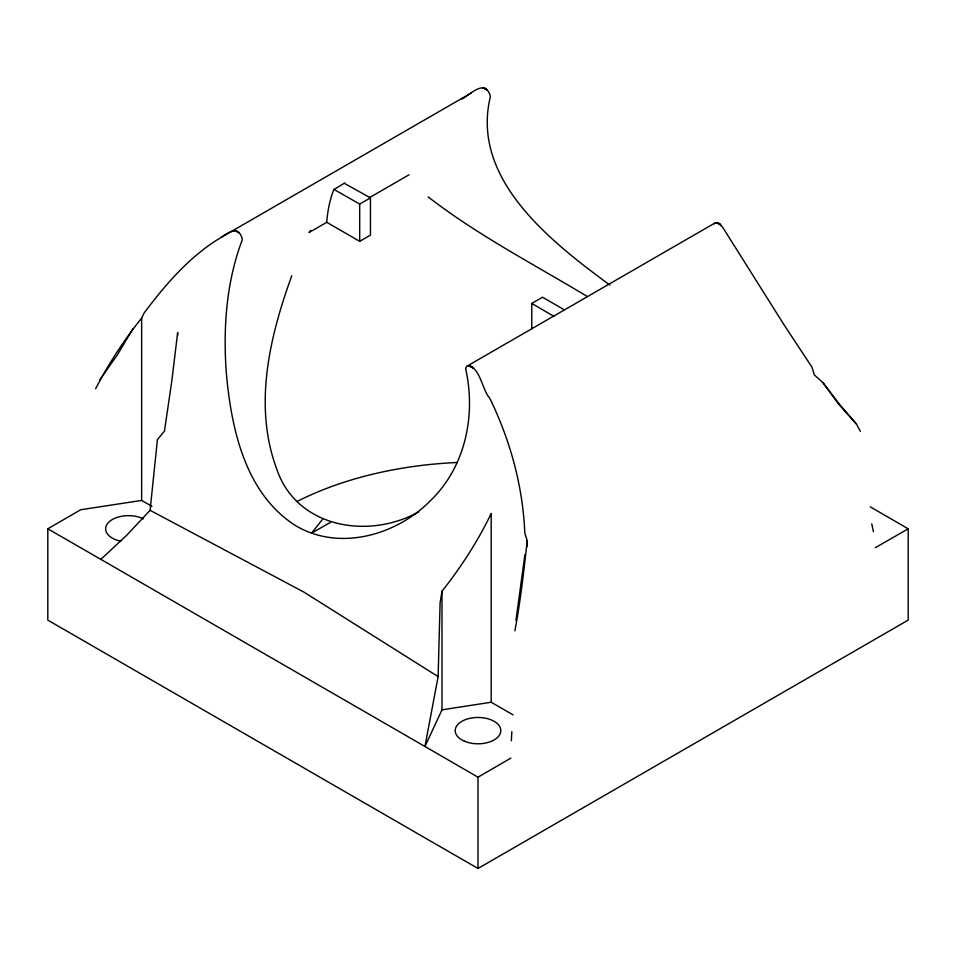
<?xml version="1.0" encoding="UTF-8"?>
<svg xmlns="http://www.w3.org/2000/svg" width="956" height="956" viewBox="0 0 956 956"><rect width="100%" height="100%" fill="white"/><g stroke="black" fill="none" stroke-linecap="round" stroke-linejoin="round"><path stroke-width="1.43" d="M870.295 506.871L908.2 528.823L908.2 620.109L478 868.478L478 777.204L424.942 746.469L438.135 676.621L440.095 602.866L441.983 591.226C461.079 567.171 477.845 541.216 491.181 513.527L491.181 702.23L513.049 714.849M511.364 740.757L511.819 731.675M465.62 368.729A7.588 4.541 63.4 0 1 466.755 366.387C479.279 363.686 482.768 391.685 489.639 397.947C510.169 439.999 522.872 486.09 524.796 532.934A406.742 234.829 60 0 1 527.198 540.738C523.876 570.863 520.518 601.013 514.866 630.817M465.608 368.729C476.219 415.071 465.321 467.412 430.14 500.956C396.501 535.133 339.918 551.361 296.527 526.182C245.274 494.288 231.376 429.172 226.333 373.187C223.023 328.314 226.261 282.008 242.286 239.789A7.588 4.649 62 0 0 241.366 236.275C236.359 223.74 223.477 236.753 216.486 240.243C187.436 258.992 164.552 285.629 144.045 313.114A406.742 234.829 60 0 0 141.643 318.145C124.029 339.989 108.542 363.877 95.612 388.757M478 868.478L47.8 620.109L47.8 528.823L100.858 559.356L126.574 535.372L150.092 510.325L157.417 439.664L164.48 431.013L171.781 381.229L177.661 332.509L177.661 335.484M524.904 554.671L515.941 620.54M344.542 183.456L370.45 197.868L370.45 235.116L359.695 241.33L326.749 222.306L309.027 232.535A182.524 105.375 0 0 1 310.64 230.336M344.698 182.99L333.787 189.658A168.83 97.476 60 0 0 326.749 222.306M291.783 275.71C269.664 336.536 253.209 405.75 276.607 468.667C296.42 528.202 368.932 539.805 418.788 511.83M441.983 591.226L441.983 709.842L424.942 746.469L100.858 559.356M133.087 328.458L117.54 354.592L99.615 380.177M322.686 519.12L311.608 533.137L330.728 522.203M860.388 431.323L856.385 423.974L839.977 404.902L822.913 382.615L814.357 374.955A406.742 234.829 60 0 0 811.955 367.14L783.717 324.311L722.497 226.99L718.326 223.071L714.622 223.286A7.588 4.206 56.9 0 0 714.18 223.871M461.891 99.042C469.48 95.253 483.091 80.017 489.245 93.162A7.588 4.087 58.1 0 1 490.392 96.556C470.209 179.346 551.457 242.011 609.916 285.091M47.8 528.823L80.651 509.763L141.643 500.418L151.932 506.369M478 777.204L510.851 758.132M222.091 236.813L471.081 93.067M369.422 197.677L409.001 174.817M333.895 189.36L359.695 204.07L370.45 197.868M531.775 328.756L531.775 303.422L542.53 297.208L564.422 309.852M467.353 365.957L715.172 222.879M875.349 547.692L908.2 528.823M441.983 709.842L491.181 702.23M485.373 88.573L483.628 87.701L486.269 89.267L482.78 87.522L487.13 90.103M150.092 510.325L303.889 592.087L438.135 676.621M468.87 365.622L473.22 368.06L469.731 365.754L472.372 367.224L470.627 366.076M716.606 222.593L720.955 225.03L717.454 222.736L720.083 224.218L718.326 223.071M587.331 296.551C533.818 264.226 477.773 235.331 428.216 196.936M531.775 303.422L553.894 316.352M235.917 230.719L238.546 232.284L235.045 230.551L239.394 233.133M856.385 423.974L838.46 403.934L822.913 382.615M871.753 523.864L873.426 531.727M527.198 540.738L527.198 546.665M359.695 204.07L359.695 241.33M141.643 318.145L141.643 500.418M120.922 541.263A22.813 13.169 0 0 1 108.709 522.239A22.813 13.169 0 0 1 143.352 518.845M297.005 501.506A273.774 158.063 0 0 1 457.303 462.489M464.449 741.223A22.813 13.169 0 0 0 500.669 732.105A22.813 13.169 0 0 0 468.882 718.553A22.813 13.169 0 0 0 464.449 741.223"/></g></svg>
